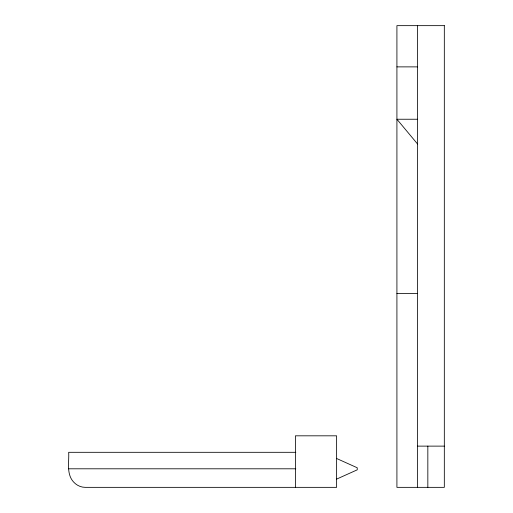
<?xml version="1.0" encoding="UTF-8"?>
<svg xmlns="http://www.w3.org/2000/svg" width="513" height="513" viewBox="0 0 513 513"><rect width="100%" height="100%" fill="white"/><g stroke="black" fill="none" stroke-linecap="round" stroke-linejoin="round"><path stroke-width="0.77" d="M336.624 479.104L357.24 469.831L357.24 467.766L336.624 458.494M396.915 66.876L417.531 66.876M417.531 119.24L396.915 119.24L417.531 143.973M396.915 293.603L417.531 293.603M417.531 446.124L444.322 446.124M295.834 452.312L68.678 452.312C69.261 462.008 66.203 473.871 73.506 481.919C76.443 485.215 80.714 487.337 85.164 487.35L336.624 487.35L336.624 435.819L295.405 435.819L295.405 487.35M68.678 468.799L295.783 468.799M427.836 446.124L427.836 487.35M417.531 25.65L417.531 487.35M444.322 25.65L396.915 25.65L396.915 487.35L444.322 487.35L444.322 25.65"/></g></svg>
